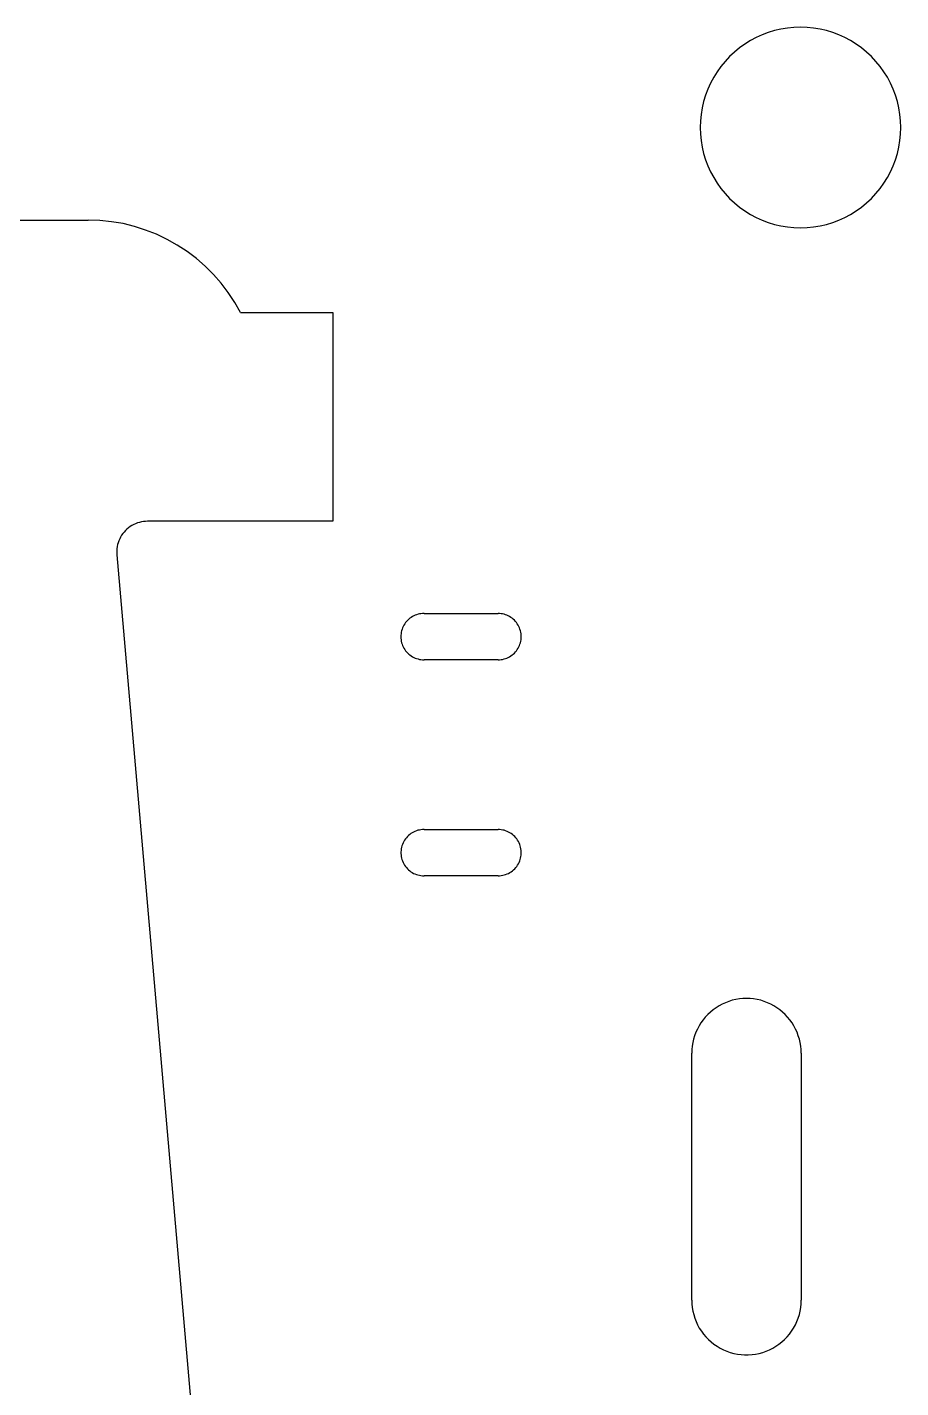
# Model space of a CAD drawing. Extents: x -22.1 to 21.9, y -13.2 to 13.2.
# Drawn here: x 12.05 to 13.164, y 2.646 to 4.382 of the extents above; entities that cross this region are included whole.
import ezdxf

# ---------------------------------------------------------------- set-up
doc = ezdxf.new("R2010")
doc.units = 0
doc.header["$MEASUREMENT"] = 0
doc.layers.get('0').update_dxf_attribs({"linetype": 'CONTINUOUS'})

msp = doc.modelspace()

# ---------------------------------------------------------------- linework, layer by layer
for p, q in [((12.9952, 4.3754), (12.9874, 4.3725)), ((13.0033, 4.3779), (12.9952, 4.3754)), ((13.0114, 4.3798), (13.0033, 4.3779)), ((13.0197, 4.3811), (13.0114, 4.3798)), ((13.028, 4.382), (13.0197, 4.3811)), ((13.0364, 4.3822), (13.028, 4.382)), ((13.0447, 4.382), (13.0364, 4.3822)), ((13.0531, 4.3811), (13.0447, 4.382)), ((13.0613, 4.3798), (13.0531, 4.3811)), ((13.0695, 4.3779), (13.0613, 4.3798)), ((13.0775, 4.3754), (13.0695, 4.3779)), ((13.0853, 4.3725), (13.0775, 4.3754)), ((12.9653, 4.3607), (12.9585, 4.3558)), ((12.9724, 4.3651), (12.9653, 4.3607)), ((12.9798, 4.369), (12.9724, 4.3651)), ((12.9874, 4.3725), (12.9798, 4.369)), ((13.093, 4.369), (13.0853, 4.3725)), ((13.1003, 4.3651), (13.093, 4.369)), ((13.1075, 4.3607), (13.1003, 4.3651)), ((13.1143, 4.3558), (13.1075, 4.3607)), ((12.9459, 4.3448), (12.9402, 4.3387)), ((12.952, 4.3505), (12.9459, 4.3448)), ((12.9585, 4.3558), (12.952, 4.3505)), ((13.1207, 4.3505), (13.1143, 4.3558)), ((13.1268, 4.3448), (13.1207, 4.3505)), ((13.1326, 4.3387), (13.1268, 4.3448)), ((12.93, 4.3254), (12.9256, 4.3183)), ((12.9349, 4.3322), (12.93, 4.3254)), ((12.9402, 4.3387), (12.9349, 4.3322)), ((13.1379, 4.3322), (13.1326, 4.3387)), ((13.1428, 4.3254), (13.1379, 4.3322)), ((13.1472, 4.3183), (13.1428, 4.3254)), ((12.9216, 4.3109), (12.9182, 4.3033)), ((12.9256, 4.3183), (12.9216, 4.3109)), ((13.1511, 4.3109), (13.1472, 4.3183)), ((13.1546, 4.3033), (13.1511, 4.3109)), ((12.9152, 4.2954), (12.9128, 4.2874)), ((12.9182, 4.3033), (12.9152, 4.2954)), ((13.1575, 4.2954), (13.1546, 4.3033)), ((13.16, 4.2874), (13.1575, 4.2954)), ((12.9095, 4.271), (12.9087, 4.2627)), ((12.9109, 4.2792), (12.9095, 4.271)), ((12.9128, 4.2874), (12.9109, 4.2792)), ((13.1619, 4.2792), (13.16, 4.2874)), ((13.1632, 4.271), (13.1619, 4.2792)), ((13.164, 4.2627), (13.1632, 4.271)), ((12.9087, 4.2627), (12.9084, 4.2543)), ((12.9084, 4.2543), (12.9087, 4.2459)), ((13.1643, 4.2543), (13.164, 4.2627)), ((13.164, 4.2459), (13.1643, 4.2543)), ((12.9087, 4.2459), (12.9095, 4.2376)), ((12.9095, 4.2376), (12.9109, 4.2293)), ((13.1619, 4.2293), (13.1632, 4.2376)), ((13.1632, 4.2376), (13.164, 4.2459)), ((12.9109, 4.2293), (12.9128, 4.2212)), ((12.9128, 4.2212), (12.9152, 4.2132)), ((13.1575, 4.2132), (13.16, 4.2212)), ((13.16, 4.2212), (13.1619, 4.2293)), ((12.9152, 4.2132), (12.9182, 4.2053)), ((12.9182, 4.2053), (12.9216, 4.1977)), ((13.1511, 4.1977), (13.1546, 4.2053)), ((13.1546, 4.2053), (13.1575, 4.2132)), ((12.9216, 4.1977), (12.9256, 4.1903)), ((12.9256, 4.1903), (12.93, 4.1832)), ((13.1428, 4.1832), (13.1472, 4.1903)), ((13.1472, 4.1903), (13.1511, 4.1977)), ((12.93, 4.1832), (12.9349, 4.1764)), ((12.9349, 4.1764), (12.9402, 4.1699)), ((12.9402, 4.1699), (12.9459, 4.1638)), ((13.1268, 4.1638), (13.1326, 4.1699)), ((13.1326, 4.1699), (13.1379, 4.1764)), ((13.1379, 4.1764), (13.1428, 4.1832)), ((12.9459, 4.1638), (12.952, 4.1581)), ((12.952, 4.1581), (12.9585, 4.1528)), ((12.9585, 4.1528), (12.9653, 4.1479)), ((13.1075, 4.1479), (13.1143, 4.1528)), ((13.1143, 4.1528), (13.1207, 4.1581)), ((13.1207, 4.1581), (13.1268, 4.1638)), ((10.9258, 4.1362), (12.1277, 4.1362)), ((12.1426, 4.1357), (12.1277, 4.1362)), ((12.1575, 4.1341), (12.1426, 4.1357)), ((12.1722, 4.1316), (12.1575, 4.1341)), ((12.1867, 4.1281), (12.1722, 4.1316)), ((12.9653, 4.1479), (12.9724, 4.1435)), ((12.9724, 4.1435), (12.9798, 4.1395)), ((12.9798, 4.1395), (12.9874, 4.1361)), ((12.9874, 4.1361), (12.9952, 4.1331)), ((12.9952, 4.1331), (13.0033, 4.1307)), ((13.0695, 4.1307), (13.0775, 4.1331)), ((13.0775, 4.1331), (13.0853, 4.1361)), ((13.0853, 4.1361), (13.093, 4.1395)), ((13.093, 4.1395), (13.1003, 4.1435)), ((13.1003, 4.1435), (13.1075, 4.1479)), ((12.2009, 4.1235), (12.1867, 4.1281)), ((12.2148, 4.1181), (12.2009, 4.1235)), ((12.2283, 4.1116), (12.2148, 4.1181)), ((13.0033, 4.1307), (13.0114, 4.1288)), ((13.0114, 4.1288), (13.0197, 4.1274)), ((13.0197, 4.1274), (13.028, 4.1266)), ((13.028, 4.1266), (13.0364, 4.1263)), ((13.0364, 4.1263), (13.0447, 4.1266)), ((13.0447, 4.1266), (13.0531, 4.1274)), ((13.0531, 4.1274), (13.0613, 4.1288)), ((13.0613, 4.1288), (13.0695, 4.1307)), ((12.2413, 4.1043), (12.2283, 4.1116)), ((12.2538, 4.0961), (12.2413, 4.1043)), ((12.2657, 4.0871), (12.2538, 4.0961)), ((12.2769, 4.0773), (12.2657, 4.0871)), ((12.2875, 4.0667), (12.2769, 4.0773)), ((12.2973, 4.0555), (12.2875, 4.0667)), ((12.3063, 4.0436), (12.2973, 4.0555)), ((12.3145, 4.0311), (12.3063, 4.0436)), ((12.3218, 4.0181), (12.3145, 4.0311)), ((12.3218, 4.0181), (12.4399, 4.0181)), ((12.4399, 4.0181), (12.4399, 3.7519)), ((12.1905, 3.7498), (12.1881, 3.7488)), ((12.193, 3.7505), (12.1905, 3.7498)), ((12.1956, 3.7511), (12.193, 3.7505)), ((12.1981, 3.7516), (12.1956, 3.7511)), ((12.2007, 3.7518), (12.1981, 3.7516)), ((12.2034, 3.7519), (12.2007, 3.7518)), ((12.4399, 3.7519), (12.2034, 3.7519)), ((12.1703, 3.734), (12.169, 3.7318)), ((12.1718, 3.7361), (12.1703, 3.734)), ((12.1735, 3.7382), (12.1718, 3.7361)), ((12.1752, 3.7401), (12.1735, 3.7382)), ((12.1771, 3.7419), (12.1752, 3.7401)), ((12.1791, 3.7436), (12.1771, 3.7419)), ((12.1812, 3.7451), (12.1791, 3.7436)), ((12.1834, 3.7465), (12.1812, 3.7451)), ((12.1857, 3.7478), (12.1834, 3.7465)), ((12.1881, 3.7488), (12.1857, 3.7478)), ((12.1642, 3.7169), (12.164, 3.7143)), ((12.1646, 3.7195), (12.1642, 3.7169)), ((12.1652, 3.7221), (12.1646, 3.7195)), ((12.1659, 3.7246), (12.1652, 3.7221)), ((12.1667, 3.727), (12.1659, 3.7246)), ((12.1678, 3.7294), (12.1667, 3.727)), ((12.169, 3.7318), (12.1678, 3.7294)), ((12.164, 3.7143), (12.164, 3.7117)), ((12.164, 3.7117), (12.1641, 3.7091)), ((12.1641, 3.7091), (12.3338, 1.7693)), ((12.5381, 3.6281), (12.5366, 3.6269)), ((12.5397, 3.6292), (12.5381, 3.6281)), ((12.5413, 3.6303), (12.5397, 3.6292)), ((12.543, 3.6312), (12.5413, 3.6303)), ((12.5448, 3.632), (12.543, 3.6312)), ((12.5466, 3.6326), (12.5448, 3.632)), ((12.5484, 3.6332), (12.5466, 3.6326)), ((12.5503, 3.6336), (12.5484, 3.6332)), ((12.5522, 3.634), (12.5503, 3.6336)), ((12.5541, 3.6341), (12.5522, 3.634)), ((12.5561, 3.6342), (12.5541, 3.6341)), ((12.5561, 3.6342), (12.6505, 3.6342)), ((12.6525, 3.6341), (12.6505, 3.6342)), ((12.6544, 3.634), (12.6525, 3.6341)), ((12.6563, 3.6336), (12.6544, 3.634)), ((12.6582, 3.6332), (12.6563, 3.6336)), ((12.66, 3.6326), (12.6582, 3.6332)), ((12.6618, 3.632), (12.66, 3.6326)), ((12.6636, 3.6312), (12.6618, 3.632)), ((12.6653, 3.6303), (12.6636, 3.6312)), ((12.6669, 3.6292), (12.6653, 3.6303)), ((12.6685, 3.6281), (12.6669, 3.6292)), ((12.67, 3.6269), (12.6685, 3.6281)), ((12.5275, 3.6123), (12.5271, 3.6104)), ((12.5281, 3.6142), (12.5275, 3.6123)), ((12.5288, 3.616), (12.5281, 3.6142)), ((12.5296, 3.6177), (12.5288, 3.616)), ((12.5305, 3.6194), (12.5296, 3.6177)), ((12.5315, 3.6211), (12.5305, 3.6194)), ((12.5326, 3.6227), (12.5315, 3.6211)), ((12.5339, 3.6241), (12.5326, 3.6227)), ((12.5352, 3.6256), (12.5339, 3.6241)), ((12.5366, 3.6269), (12.5352, 3.6256)), ((12.6714, 3.6256), (12.67, 3.6269)), ((12.6727, 3.6241), (12.6714, 3.6256)), ((12.674, 3.6227), (12.6727, 3.6241)), ((12.6751, 3.6211), (12.674, 3.6227)), ((12.6761, 3.6194), (12.6751, 3.6211)), ((12.677, 3.6177), (12.6761, 3.6194)), ((12.6778, 3.616), (12.677, 3.6177)), ((12.6785, 3.6142), (12.6778, 3.616)), ((12.6791, 3.6123), (12.6785, 3.6142)), ((12.6795, 3.6104), (12.6791, 3.6123)), ((12.5266, 3.6066), (12.5265, 3.6047)), ((12.5265, 3.6047), (12.5266, 3.6027)), ((12.5268, 3.6085), (12.5266, 3.6066)), ((12.5266, 3.6027), (12.5268, 3.6008)), ((12.5271, 3.6104), (12.5268, 3.6085)), ((12.5268, 3.6008), (12.5271, 3.5989)), ((12.5271, 3.5989), (12.5275, 3.597)), ((12.5275, 3.597), (12.5281, 3.5952)), ((12.5281, 3.5952), (12.5288, 3.5934)), ((12.5288, 3.5934), (12.5296, 3.5916)), ((12.677, 3.5916), (12.6778, 3.5934)), ((12.6778, 3.5934), (12.6785, 3.5952)), ((12.6785, 3.5952), (12.6791, 3.597)), ((12.6791, 3.597), (12.6795, 3.5989)), ((12.6798, 3.6085), (12.6795, 3.6104)), ((12.6795, 3.5989), (12.6798, 3.6008)), ((12.68, 3.6066), (12.6798, 3.6085)), ((12.6798, 3.6008), (12.68, 3.6027)), ((12.6801, 3.6047), (12.68, 3.6066)), ((12.68, 3.6027), (12.6801, 3.6047)), ((12.5296, 3.5916), (12.5305, 3.5899)), ((12.5305, 3.5899), (12.5315, 3.5883)), ((12.5315, 3.5883), (12.5326, 3.5867)), ((12.5326, 3.5867), (12.5339, 3.5852)), ((12.5339, 3.5852), (12.5352, 3.5838)), ((12.5352, 3.5838), (12.5366, 3.5825)), ((12.5366, 3.5825), (12.5381, 3.5813)), ((12.5381, 3.5813), (12.5397, 3.5801)), ((12.5397, 3.5801), (12.5413, 3.5791)), ((12.5413, 3.5791), (12.543, 3.5782)), ((12.543, 3.5782), (12.5448, 3.5774)), ((12.5448, 3.5774), (12.5466, 3.5767)), ((12.5466, 3.5767), (12.5484, 3.5762)), ((12.5484, 3.5762), (12.5503, 3.5757)), ((12.6563, 3.5757), (12.6582, 3.5762)), ((12.6582, 3.5762), (12.66, 3.5767)), ((12.66, 3.5767), (12.6618, 3.5774)), ((12.6618, 3.5774), (12.6636, 3.5782)), ((12.6636, 3.5782), (12.6653, 3.5791)), ((12.6653, 3.5791), (12.6669, 3.5801)), ((12.6669, 3.5801), (12.6685, 3.5813)), ((12.6685, 3.5813), (12.67, 3.5825)), ((12.67, 3.5825), (12.6714, 3.5838)), ((12.6714, 3.5838), (12.6727, 3.5852)), ((12.6727, 3.5852), (12.674, 3.5867)), ((12.674, 3.5867), (12.6751, 3.5883)), ((12.6751, 3.5883), (12.6761, 3.5899)), ((12.6761, 3.5899), (12.677, 3.5916)), ((12.5503, 3.5757), (12.5522, 3.5754)), ((12.5522, 3.5754), (12.5541, 3.5752)), ((12.5541, 3.5752), (12.5561, 3.5752)), ((12.6505, 3.5752), (12.5561, 3.5752)), ((12.6505, 3.5752), (12.6525, 3.5752)), ((12.6525, 3.5752), (12.6544, 3.5754)), ((12.6544, 3.5754), (12.6563, 3.5757)), ((12.5362, 3.351), (12.5348, 3.3496)), ((12.5378, 3.3523), (12.5362, 3.351)), ((12.5393, 3.3534), (12.5378, 3.3523)), ((12.541, 3.3545), (12.5393, 3.3534)), ((12.5427, 3.3554), (12.541, 3.3545)), ((12.5445, 3.3563), (12.5427, 3.3554)), ((12.5464, 3.357), (12.5445, 3.3563)), ((12.5483, 3.3576), (12.5464, 3.357)), ((12.5502, 3.358), (12.5483, 3.3576)), ((12.5521, 3.3584), (12.5502, 3.358)), ((12.5541, 3.3586), (12.5521, 3.3584)), ((12.5561, 3.3586), (12.5541, 3.3586)), ((12.5561, 3.3586), (12.6505, 3.3586)), ((12.6525, 3.3586), (12.6505, 3.3586)), ((12.6545, 3.3584), (12.6525, 3.3586)), ((12.6564, 3.358), (12.6545, 3.3584)), ((12.6583, 3.3576), (12.6564, 3.358)), ((12.6602, 3.357), (12.6583, 3.3576)), ((12.6621, 3.3563), (12.6602, 3.357)), ((12.6639, 3.3554), (12.6621, 3.3563)), ((12.6656, 3.3545), (12.6639, 3.3554)), ((12.6673, 3.3534), (12.6656, 3.3545)), ((12.6688, 3.3523), (12.6673, 3.3534)), ((12.6704, 3.351), (12.6688, 3.3523)), ((12.6718, 3.3496), (12.6704, 3.351)), ((12.5269, 3.334), (12.5267, 3.332)), ((12.5273, 3.3359), (12.5269, 3.334)), ((12.5279, 3.3378), (12.5273, 3.3359)), ((12.5285, 3.3397), (12.5279, 3.3378)), ((12.5293, 3.3415), (12.5285, 3.3397)), ((12.5302, 3.3433), (12.5293, 3.3415)), ((12.5312, 3.345), (12.5302, 3.3433)), ((12.5323, 3.3466), (12.5312, 3.345)), ((12.5335, 3.3482), (12.5323, 3.3466)), ((12.5348, 3.3496), (12.5335, 3.3482)), ((12.6731, 3.3482), (12.6718, 3.3496)), ((12.6743, 3.3466), (12.6731, 3.3482)), ((12.6754, 3.345), (12.6743, 3.3466)), ((12.6764, 3.3433), (12.6754, 3.345)), ((12.6773, 3.3415), (12.6764, 3.3433)), ((12.6781, 3.3397), (12.6773, 3.3415)), ((12.6787, 3.3378), (12.6781, 3.3397)), ((12.6793, 3.3359), (12.6787, 3.3378)), ((12.6797, 3.334), (12.6793, 3.3359)), ((12.6799, 3.332), (12.6797, 3.334)), ((12.5267, 3.332), (12.5265, 3.3301)), ((12.5265, 3.3301), (12.5265, 3.3281)), ((12.5265, 3.3281), (12.5267, 3.3261)), ((12.5267, 3.3261), (12.5269, 3.3242)), ((12.5269, 3.3242), (12.5273, 3.3222)), ((12.5273, 3.3222), (12.5279, 3.3203)), ((12.5279, 3.3203), (12.5285, 3.3185)), ((12.5285, 3.3185), (12.5293, 3.3167)), ((12.5293, 3.3167), (12.5302, 3.3149)), ((12.6764, 3.3149), (12.6773, 3.3167)), ((12.6773, 3.3167), (12.6781, 3.3185)), ((12.6781, 3.3185), (12.6787, 3.3203)), ((12.6787, 3.3203), (12.6793, 3.3222)), ((12.6793, 3.3222), (12.6797, 3.3242)), ((12.6797, 3.3242), (12.6799, 3.3261)), ((12.6801, 3.3301), (12.6799, 3.332)), ((12.6799, 3.3261), (12.6801, 3.3281)), ((12.6801, 3.3281), (12.6801, 3.3301)), ((12.5302, 3.3149), (12.5312, 3.3132)), ((12.5312, 3.3132), (12.5323, 3.3116)), ((12.5323, 3.3116), (12.5335, 3.31)), ((12.5335, 3.31), (12.5348, 3.3086)), ((12.5348, 3.3086), (12.5362, 3.3072)), ((12.5362, 3.3072), (12.5378, 3.3059)), ((12.5378, 3.3059), (12.5393, 3.3047)), ((12.5393, 3.3047), (12.541, 3.3037)), ((12.541, 3.3037), (12.5427, 3.3027)), ((12.5427, 3.3027), (12.5445, 3.3019)), ((12.5445, 3.3019), (12.5464, 3.3012)), ((12.5464, 3.3012), (12.5483, 3.3006)), ((12.5483, 3.3006), (12.5502, 3.3002)), ((12.5502, 3.3002), (12.5521, 3.2998)), ((12.5521, 3.2998), (12.5541, 3.2996)), ((12.5541, 3.2996), (12.5561, 3.2996)), ((12.6505, 3.2996), (12.5561, 3.2996)), ((12.6505, 3.2996), (12.6525, 3.2996)), ((12.6525, 3.2996), (12.6545, 3.2998)), ((12.6545, 3.2998), (12.6564, 3.3002)), ((12.6564, 3.3002), (12.6583, 3.3006)), ((12.6583, 3.3006), (12.6602, 3.3012)), ((12.6602, 3.3012), (12.6621, 3.3019)), ((12.6621, 3.3019), (12.6639, 3.3027)), ((12.6639, 3.3027), (12.6656, 3.3037)), ((12.6656, 3.3037), (12.6673, 3.3047)), ((12.6673, 3.3047), (12.6688, 3.3059)), ((12.6688, 3.3059), (12.6704, 3.3072)), ((12.6704, 3.3072), (12.6718, 3.3086)), ((12.6718, 3.3086), (12.6731, 3.31)), ((12.6731, 3.31), (12.6743, 3.3116)), ((12.6743, 3.3116), (12.6754, 3.3132)), ((12.6754, 3.3132), (12.6764, 3.3149)), ((12.9584, 3.1425), (12.9538, 3.1417)), ((12.9629, 3.1429), (12.9584, 3.1425)), ((12.9675, 3.1431), (12.9629, 3.1429)), ((12.972, 3.1429), (12.9675, 3.1431)), ((12.9766, 3.1425), (12.972, 3.1429)), ((12.9811, 3.1417), (12.9766, 3.1425)), ((12.9214, 3.1257), (12.9181, 3.1226)), ((12.9249, 3.1286), (12.9214, 3.1257)), ((12.9286, 3.1313), (12.9249, 3.1286)), ((12.9325, 3.1337), (12.9286, 3.1313)), ((12.9366, 3.1359), (12.9325, 3.1337)), ((12.9407, 3.1377), (12.9366, 3.1359)), ((12.945, 3.1394), (12.9407, 3.1377)), ((12.9494, 3.1407), (12.945, 3.1394)), ((12.9538, 3.1417), (12.9494, 3.1407)), ((12.9856, 3.1407), (12.9811, 3.1417)), ((12.9899, 3.1394), (12.9856, 3.1407)), ((12.9942, 3.1377), (12.9899, 3.1394)), ((12.9984, 3.1359), (12.9942, 3.1377)), ((13.0024, 3.1337), (12.9984, 3.1359)), ((13.0063, 3.1313), (13.0024, 3.1337)), ((13.01, 3.1286), (13.0063, 3.1313)), ((13.0135, 3.1257), (13.01, 3.1286)), ((13.0169, 3.1226), (13.0135, 3.1257)), ((12.907, 3.1081), (12.9048, 3.1041)), ((12.9094, 3.112), (12.907, 3.1081)), ((12.912, 3.1157), (12.9094, 3.112)), ((12.9149, 3.1193), (12.912, 3.1157)), ((12.9181, 3.1226), (12.9149, 3.1193)), ((13.02, 3.1193), (13.0169, 3.1226)), ((13.0229, 3.1157), (13.02, 3.1193)), ((13.0256, 3.112), (13.0229, 3.1157)), ((13.028, 3.1081), (13.0256, 3.112)), ((13.0301, 3.1041), (13.028, 3.1081)), ((12.9, 3.0913), (12.8989, 3.0868)), ((12.9013, 3.0956), (12.9, 3.0913)), ((12.9029, 3.0999), (12.9013, 3.0956)), ((12.9048, 3.1041), (12.9029, 3.0999)), ((13.032, 3.0999), (13.0301, 3.1041)), ((13.0336, 3.0956), (13.032, 3.0999)), ((13.035, 3.0913), (13.0336, 3.0956)), ((13.036, 3.0868), (13.035, 3.0913)), ((12.8977, 3.0778), (12.8976, 3.0732)), ((12.8976, 2.7582), (12.8976, 3.0732)), ((12.8982, 3.0823), (12.8977, 3.0778)), ((12.8989, 3.0868), (12.8982, 3.0823)), ((13.0368, 3.0823), (13.036, 3.0868)), ((13.0372, 3.0778), (13.0368, 3.0823)), ((13.0374, 3.0732), (13.0372, 3.0778)), ((13.0374, 3.0732), (13.0374, 2.7582)), ((12.8976, 2.7582), (12.8977, 2.7536)), ((12.8977, 2.7536), (12.8982, 2.7489)), ((12.8982, 2.7489), (12.899, 2.7443)), ((12.899, 2.7443), (12.9001, 2.7398)), ((13.0349, 2.7398), (13.036, 2.7443)), ((13.036, 2.7443), (13.0367, 2.7489)), ((13.0367, 2.7489), (13.0372, 2.7536)), ((13.0372, 2.7536), (13.0374, 2.7582)), ((12.9001, 2.7398), (12.9015, 2.7353)), ((12.9015, 2.7353), (12.9031, 2.7309)), ((12.9031, 2.7309), (12.9051, 2.7267)), ((12.9051, 2.7267), (12.9073, 2.7226)), ((13.0276, 2.7226), (13.0298, 2.7267)), ((13.0298, 2.7267), (13.0318, 2.7309)), ((13.0318, 2.7309), (13.0335, 2.7353)), ((13.0335, 2.7353), (13.0349, 2.7398)), ((12.9073, 2.7226), (12.9099, 2.7187)), ((12.9099, 2.7187), (12.9126, 2.7149)), ((12.9126, 2.7149), (12.9156, 2.7113)), ((12.9156, 2.7113), (12.9189, 2.708)), ((12.9189, 2.708), (12.9224, 2.7049)), ((13.0126, 2.7049), (13.0161, 2.708)), ((13.0161, 2.708), (13.0193, 2.7113)), ((13.0193, 2.7113), (13.0223, 2.7149)), ((13.0223, 2.7149), (13.0251, 2.7187)), ((13.0251, 2.7187), (13.0276, 2.7226)), ((12.9224, 2.7049), (12.926, 2.702)), ((12.926, 2.702), (12.9299, 2.6993)), ((12.9299, 2.6993), (12.9339, 2.6969)), ((12.9339, 2.6969), (12.9381, 2.6948)), ((12.9381, 2.6948), (12.9424, 2.693)), ((12.9424, 2.693), (12.9468, 2.6915)), ((12.9468, 2.6915), (12.9513, 2.6902)), ((12.9837, 2.6902), (12.9882, 2.6915)), ((12.9882, 2.6915), (12.9926, 2.693)), ((12.9926, 2.693), (12.9969, 2.6948)), ((12.9969, 2.6948), (13.0011, 2.6969)), ((13.0011, 2.6969), (13.0051, 2.6993)), ((13.0051, 2.6993), (13.0089, 2.702)), ((13.0089, 2.702), (13.0126, 2.7049)), ((12.9513, 2.6902), (12.9558, 2.6893)), ((12.9558, 2.6893), (12.9605, 2.6887)), ((12.9605, 2.6887), (12.9651, 2.6884)), ((12.9651, 2.6884), (12.9698, 2.6884)), ((12.9698, 2.6884), (12.9745, 2.6887)), ((12.9745, 2.6887), (12.9791, 2.6893)), ((12.9791, 2.6893), (12.9837, 2.6902))]:
    msp.add_line(p, q)

doc.saveas('drawing.dxf')
